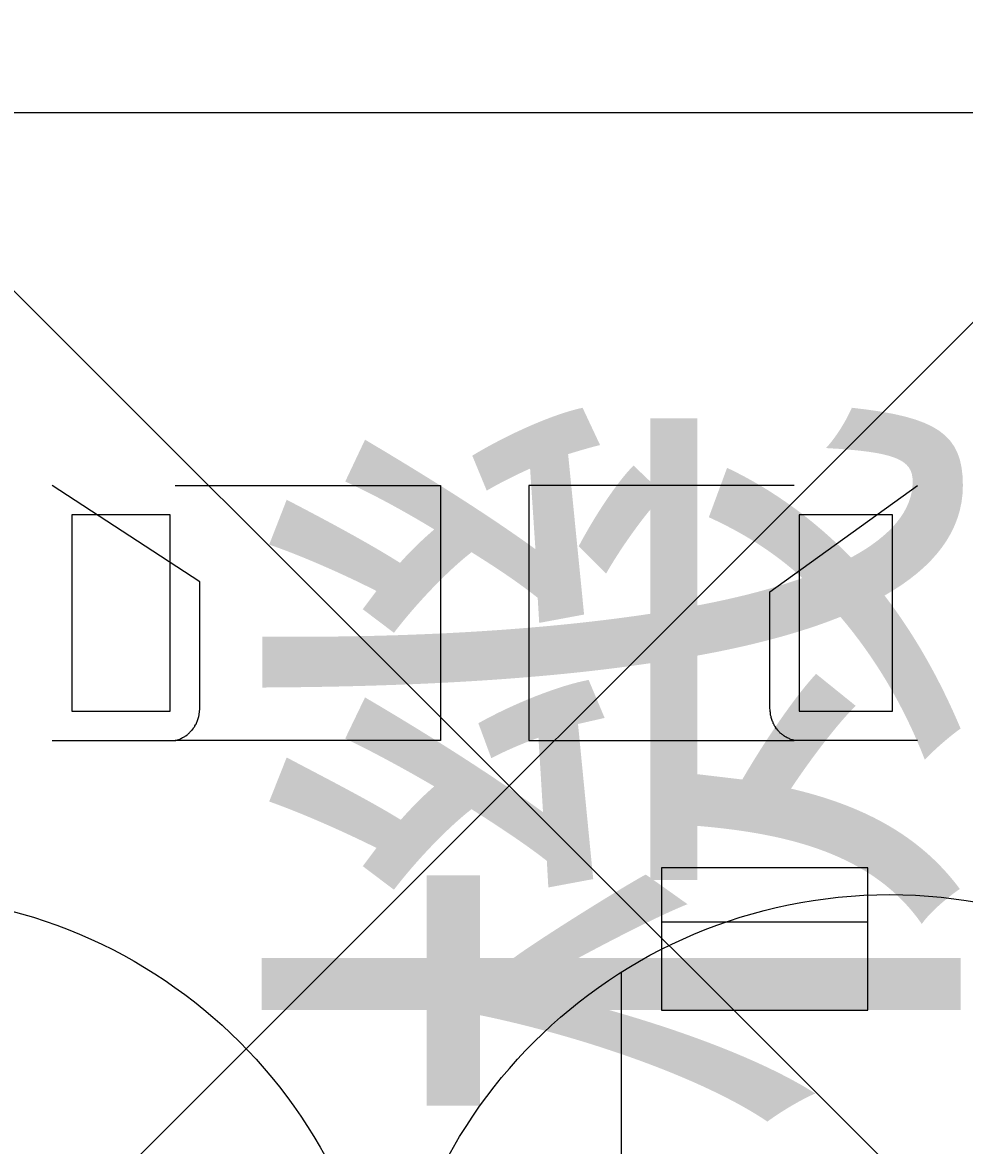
# Model space of a CAD drawing. Units: millimetres at full size, sheet at 1:100. Extents: x 3352 to 127672, y -40372 to 101181.
# Drawn here: x 67635.2 to 67986.4, y -3964 to -3545.1 of the extents above; entities that cross this region are included whole.
import ezdxf
from ezdxf.enums import TextEntityAlignment as Align

# ---------------------------------------------------------------- set-up
doc = ezdxf.new("R2010")
doc.units = ezdxf.units.MM
doc.header["$LTSCALE"] = 100
doc.layers.add('0-0', color=134, linetype='Continuous', lineweight=18)
doc.styles.add('ＭＳ ゴシック', font='')
doc.styles.get('ＭＳ ゴシック').set_extended_font_data('MS Gothic')

msp = doc.modelspace()

# ---------------------------------------------------------------- linework, layer by layer
at = {"layer": '0-0', "color": 140}
for p, q in [((65773.8, -1787), (69719.8, -5733)), ((65773.8, -5872.6), (69719.8, -1926.6))]:
    msp.add_line(p, q, dxfattribs=at)
at = {"layer": '0-0'}
msp.add_line((65818.8, -3578.6), (69649.8, -3578.6), dxfattribs=at)
at = {"layer": '0-0', "color": 27}
msp.add_line((67873.4, -3880.5), (67950.4, -3880.5), dxfattribs=at)
at = {"layer": '0-0', "color": 230}
msp.add_line((67858.5, -4216.5), (67858.5, -3899.3), dxfattribs=at)
at = {"layer": '0-0', "color": 27}
for points in [[(67698.6, -3808.7), (67698.8, -3808.5), (67699, -3808.2), (67699.2, -3807.9), (67699.4, -3807.7), (67699.5, -3807.4), (67699.7, -3807.1), (67699.9, -3806.8), (67700, -3806.4), (67700.2, -3806.1), (67700.3, -3805.8), (67700.4, -3805.4), (67700.6, -3805.1), (67700.7, -3804.7), (67700.8, -3804.3), (67700.9, -3804), (67700.9, -3803.7), (67701, -3803.4), (67701.1, -3803.1), (67701.1, -3802.7), (67701.2, -3802.4), (67701.2, -3802.1), (67701.2, -3801.7), (67701.3, -3801.4), (67701.3, -3801), (67701.3, -3791.4), (67701.3, -3753.7), (67646.3, -3717.8)], [(67692.1, -3717.8), (67791, -3717.8), (67791, -3812.9), (67692.1, -3812.9)], [(67922.9, -3717.8), (67824, -3717.8), (67824, -3812.9), (67922.9, -3812.9)], [(67916.5, -3808.7), (67916.3, -3808.5), (67916.1, -3808.2), (67916, -3808), (67915.8, -3807.7), (67915.6, -3807.4), (67915.4, -3807.1), (67915.3, -3806.8), (67915.1, -3806.5), (67915, -3806.1), (67914.8, -3805.8), (67914.7, -3805.4), (67914.6, -3805.1), (67914.4, -3804.7), (67914.3, -3804.3), (67914.3, -3804), (67914.2, -3803.7), (67914.1, -3803.4), (67914.1, -3803.1), (67914, -3802.8), (67914, -3802.4), (67913.9, -3802.1), (67913.9, -3801.7), (67913.9, -3801.4), (67913.8, -3801), (67913.8, -3793.1), (67913.8, -3757.5), (67968.8, -3717.8)], [(67691, -3812.9), (67691.1, -3812.9), (67691.3, -3812.9), (67691.4, -3812.9), (67691.5, -3812.9), (67691.6, -3812.9), (67691.7, -3812.9), (67691.8, -3812.9), (67691.9, -3812.9), (67692.1, -3812.9), (67692.2, -3812.9), (67692.3, -3812.9), (67692.4, -3812.9), (67692.5, -3812.8), (67692.6, -3812.8), (67692.8, -3812.8), (67693, -3812.7), (67693.2, -3812.6), (67693.5, -3812.5), (67693.8, -3812.4), (67694.2, -3812.2), (67694.5, -3812), (67694.9, -3811.8), (67695.2, -3811.7), (67695.5, -3811.5), (67695.7, -3811.4), (67695.9, -3811.2), (67696.1, -3811.1), (67696.4, -3810.9), (67696.6, -3810.8), (67696.8, -3810.6), (67697, -3810.4), (67697.2, -3810.2), (67697.4, -3810), (67697.6, -3809.8), (67697.8, -3809.6), (67698, -3809.4), (67698.2, -3809.2), (67698.4, -3809), (67698.6, -3808.7)], [(67924.1, -3812.9), (67924, -3812.9), (67923.9, -3812.9), (67923.8, -3812.9), (67923.6, -3812.9), (67923.5, -3812.9), (67923.4, -3812.9), (67923.3, -3812.9), (67923.2, -3812.9), (67923.1, -3812.9), (67923, -3812.9), (67922.9, -3812.9), (67922.8, -3812.9), (67922.7, -3812.8), (67922.5, -3812.8), (67922.4, -3812.8), (67922.2, -3812.7), (67921.9, -3812.6), (67921.6, -3812.5), (67921.3, -3812.4), (67921, -3812.2), (67920.6, -3812), (67920.3, -3811.9), (67919.9, -3811.7), (67919.7, -3811.5), (67919.4, -3811.4), (67919.2, -3811.2), (67919, -3811.1), (67918.8, -3810.9), (67918.6, -3810.8), (67918.4, -3810.6), (67918.2, -3810.4), (67917.9, -3810.3), (67917.7, -3810.1), (67917.5, -3809.9), (67917.3, -3809.7), (67917.1, -3809.4), (67916.9, -3809.2), (67916.7, -3809), (67916.5, -3808.7)], [(67646.3, -3812.9), (67646.5, -3812.9), (67646.6, -3812.9), (67646.7, -3812.9), (67646.8, -3812.9), (67646.9, -3812.9), (67647, -3812.9), (67647.1, -3812.9), (67647.3, -3812.9), (67647.4, -3812.9), (67647.5, -3812.9), (67647.6, -3812.9), (67647.7, -3812.9), (67647.8, -3812.9), (67647.9, -3812.9), (67648.1, -3812.9), (67648.2, -3812.9), (67648.3, -3812.9), (67648.4, -3812.9), (67648.5, -3812.9), (67648.6, -3812.9), (67648.7, -3812.9), (67648.9, -3812.9), (67649, -3812.9), (67649.1, -3812.9), (67649.2, -3812.9), (67649.3, -3812.9), (67649.4, -3812.9), (67649.5, -3812.9), (67649.7, -3812.9), (67649.8, -3812.9), (67649.9, -3812.9), (67650, -3812.9), (67650.1, -3812.9), (67650.2, -3812.9), (67650.4, -3812.9), (67650.5, -3812.9), (67650.6, -3812.9), (67650.7, -3812.9), (67650.8, -3812.9)], [(67650.8, -3812.9), (67650.9, -3812.9), (67651, -3812.9), (67651.2, -3812.9), (67651.3, -3812.9), (67651.4, -3812.9), (67651.5, -3812.9), (67651.6, -3812.9), (67651.7, -3812.9), (67651.8, -3812.9), (67652, -3812.9), (67652.1, -3812.9), (67652.2, -3812.9), (67652.3, -3812.9), (67652.4, -3812.9), (67652.5, -3812.9), (67652.6, -3812.9), (67652.8, -3812.9), (67652.9, -3812.9), (67653, -3812.9), (67653.1, -3812.9), (67653.2, -3812.9), (67653.3, -3812.9), (67653.4, -3812.9), (67653.6, -3812.9), (67653.7, -3812.9), (67653.8, -3812.9), (67653.9, -3812.9), (67654, -3812.9), (67654.1, -3812.9), (67654.2, -3812.9), (67654.4, -3812.9), (67654.5, -3812.9), (67654.6, -3812.9), (67654.7, -3812.9), (67654.8, -3812.9), (67654.9, -3812.9), (67655, -3812.9), (67655.2, -3812.9), (67655.3, -3812.9)], [(67655.3, -3812.9), (67655.4, -3812.9), (67655.5, -3812.9), (67655.6, -3812.9), (67655.7, -3812.9), (67655.9, -3812.9), (67656, -3812.9), (67656.1, -3812.9), (67656.2, -3812.9), (67656.3, -3812.9), (67656.4, -3812.9), (67656.5, -3812.9), (67656.7, -3812.9), (67656.8, -3812.9), (67656.9, -3812.9), (67657, -3812.9), (67657.1, -3812.9), (67657.2, -3812.9), (67657.3, -3812.9), (67657.5, -3812.9), (67657.6, -3812.9), (67657.7, -3812.9), (67657.8, -3812.9), (67657.9, -3812.9), (67658, -3812.9), (67658.1, -3812.9), (67658.3, -3812.9), (67658.4, -3812.9), (67658.5, -3812.9), (67658.6, -3812.9), (67658.7, -3812.9), (67658.8, -3812.9), (67658.9, -3812.9), (67659.1, -3812.9), (67659.2, -3812.9), (67659.3, -3812.9), (67659.4, -3812.9), (67659.5, -3812.9), (67659.6, -3812.9), (67659.7, -3812.9)], [(67659.7, -3812.9), (67659.9, -3812.9), (67660, -3812.9), (67660.1, -3812.9), (67660.2, -3812.9), (67660.3, -3812.9), (67660.4, -3812.9), (67660.5, -3812.9), (67660.7, -3812.9), (67660.8, -3812.9), (67660.9, -3812.9), (67661, -3812.9), (67661.1, -3812.9), (67661.2, -3812.9), (67661.4, -3812.9), (67661.5, -3812.9), (67661.6, -3812.9), (67661.7, -3812.9), (67661.8, -3812.9), (67661.9, -3812.9), (67662, -3812.9), (67662.2, -3812.9), (67662.3, -3812.9), (67662.4, -3812.9), (67662.5, -3812.9), (67662.6, -3812.9), (67662.7, -3812.9), (67662.8, -3812.9), (67663, -3812.9), (67663.1, -3812.9), (67663.2, -3812.9), (67663.3, -3812.9), (67663.4, -3812.9), (67663.5, -3812.9), (67663.6, -3812.9), (67663.8, -3812.9), (67663.9, -3812.9), (67664, -3812.9), (67664.1, -3812.9), (67664.2, -3812.9)], [(67664.2, -3812.9), (67664.3, -3812.9), (67664.4, -3812.9), (67664.6, -3812.9), (67664.7, -3812.9), (67664.8, -3812.9), (67664.9, -3812.9), (67665, -3812.9), (67665.1, -3812.9), (67665.2, -3812.9), (67665.4, -3812.9), (67665.5, -3812.9), (67665.6, -3812.9), (67665.7, -3812.9), (67665.8, -3812.9), (67665.9, -3812.9), (67666, -3812.9), (67666.2, -3812.9), (67666.3, -3812.9), (67666.4, -3812.9), (67666.5, -3812.9), (67666.6, -3812.9), (67666.7, -3812.9), (67666.9, -3812.9), (67667, -3812.9), (67667.1, -3812.9), (67667.2, -3812.9), (67667.3, -3812.9), (67667.4, -3812.9), (67667.5, -3812.9), (67667.7, -3812.9), (67667.8, -3812.9), (67667.9, -3812.9), (67668, -3812.9), (67668.1, -3812.9), (67668.2, -3812.9), (67668.3, -3812.9), (67668.5, -3812.9), (67668.6, -3812.9), (67668.7, -3812.9)], [(67668.7, -3812.9), (67668.8, -3812.9), (67668.9, -3812.9), (67669, -3812.9), (67669.1, -3812.9), (67669.3, -3812.9), (67669.4, -3812.9), (67669.5, -3812.9), (67669.6, -3812.9), (67669.7, -3812.9), (67669.8, -3812.9), (67669.9, -3812.9), (67670.1, -3812.9), (67670.2, -3812.9), (67670.3, -3812.9), (67670.4, -3812.9), (67670.5, -3812.9), (67670.6, -3812.9), (67670.7, -3812.9), (67670.9, -3812.9), (67671, -3812.9), (67671.1, -3812.9), (67671.2, -3812.9), (67671.3, -3812.9), (67671.4, -3812.9), (67671.5, -3812.9), (67671.7, -3812.9), (67671.8, -3812.9), (67671.9, -3812.9), (67672, -3812.9), (67672.1, -3812.9), (67672.2, -3812.9), (67672.4, -3812.9), (67672.5, -3812.9), (67672.6, -3812.9), (67672.7, -3812.9), (67672.8, -3812.9), (67672.9, -3812.9), (67673, -3812.9), (67673.2, -3812.9)], [(67673.2, -3812.9), (67673.3, -3812.9), (67673.4, -3812.9), (67673.5, -3812.9), (67673.6, -3812.9), (67673.7, -3812.9), (67673.8, -3812.9), (67674, -3812.9), (67674.1, -3812.9), (67674.2, -3812.9), (67674.3, -3812.9), (67674.4, -3812.9), (67674.5, -3812.9), (67674.6, -3812.9), (67674.8, -3812.9), (67674.9, -3812.9), (67675, -3812.9), (67675.1, -3812.9), (67675.2, -3812.9), (67675.3, -3812.9), (67675.4, -3812.9), (67675.6, -3812.9), (67675.7, -3812.9), (67675.8, -3812.9), (67675.9, -3812.9), (67676, -3812.9), (67676.1, -3812.9), (67676.2, -3812.9), (67676.4, -3812.9), (67676.5, -3812.9), (67676.6, -3812.9), (67676.7, -3812.9), (67676.8, -3812.9), (67676.9, -3812.9), (67677, -3812.9), (67677.2, -3812.9), (67677.3, -3812.9), (67677.4, -3812.9), (67677.5, -3812.9), (67677.6, -3812.9)], [(67677.6, -3812.9), (67677.7, -3812.9), (67677.9, -3812.9), (67678, -3812.9), (67678.1, -3812.9), (67678.2, -3812.9), (67678.3, -3812.9), (67678.4, -3812.9), (67678.5, -3812.9), (67678.7, -3812.9), (67678.8, -3812.9), (67678.9, -3812.9), (67679, -3812.9), (67679.1, -3812.9), (67679.2, -3812.9), (67679.3, -3812.9), (67679.5, -3812.9), (67679.6, -3812.9), (67679.7, -3812.9), (67679.8, -3812.9), (67679.9, -3812.9), (67680, -3812.9), (67680.1, -3812.9), (67680.3, -3812.9), (67680.4, -3812.9), (67680.5, -3812.9), (67680.6, -3812.9), (67680.7, -3812.9), (67680.8, -3812.9), (67680.9, -3812.9), (67681.1, -3812.9), (67681.2, -3812.9), (67681.3, -3812.9), (67681.4, -3812.9), (67681.5, -3812.9), (67681.6, -3812.9), (67681.7, -3812.9), (67681.9, -3812.9), (67682, -3812.9), (67682.1, -3812.9)], [(67682.1, -3812.9), (67682.2, -3812.9), (67682.3, -3812.9), (67682.4, -3812.9), (67682.5, -3812.9), (67682.7, -3812.9), (67682.8, -3812.9), (67682.9, -3812.9), (67683, -3812.9), (67683.1, -3812.9), (67683.2, -3812.9), (67683.4, -3812.9), (67683.5, -3812.9), (67683.6, -3812.9), (67683.7, -3812.9), (67683.8, -3812.9), (67683.9, -3812.9), (67684, -3812.9), (67684.2, -3812.9), (67684.3, -3812.9), (67684.4, -3812.9), (67684.5, -3812.9), (67684.6, -3812.9), (67684.7, -3812.9), (67684.8, -3812.9), (67685, -3812.9), (67685.1, -3812.9), (67685.2, -3812.9), (67685.3, -3812.9), (67685.4, -3812.9), (67685.5, -3812.9), (67685.6, -3812.9), (67685.8, -3812.9), (67685.9, -3812.9), (67686, -3812.9), (67686.1, -3812.9), (67686.2, -3812.9), (67686.3, -3812.9), (67686.4, -3812.9), (67686.6, -3812.9)], [(67686.6, -3812.9), (67686.7, -3812.9), (67686.8, -3812.9), (67686.9, -3812.9), (67687, -3812.9), (67687.1, -3812.9), (67687.2, -3812.9), (67687.4, -3812.9), (67687.5, -3812.9), (67687.6, -3812.9), (67687.7, -3812.9), (67687.8, -3812.9), (67687.9, -3812.9), (67688.1, -3812.9), (67688.2, -3812.9), (67688.3, -3812.9), (67688.4, -3812.9), (67688.5, -3812.9), (67688.6, -3812.9), (67688.7, -3812.9), (67688.9, -3812.9), (67689, -3812.9), (67689.1, -3812.9), (67689.2, -3812.9), (67689.3, -3812.9), (67689.4, -3812.9), (67689.5, -3812.9), (67689.7, -3812.9), (67689.8, -3812.9), (67689.9, -3812.9), (67690, -3812.9), (67690.1, -3812.9), (67690.2, -3812.9), (67690.3, -3812.9), (67690.5, -3812.9), (67690.6, -3812.9), (67690.7, -3812.9), (67690.8, -3812.9), (67690.9, -3812.9), (67691, -3812.9)], [(67928.6, -3812.9), (67928.5, -3812.9), (67928.3, -3812.9), (67928.2, -3812.9), (67928.1, -3812.9), (67928, -3812.9), (67927.9, -3812.9), (67927.8, -3812.9), (67927.7, -3812.9), (67927.5, -3812.9), (67927.4, -3812.9), (67927.3, -3812.9), (67927.2, -3812.9), (67927.1, -3812.9), (67927, -3812.9), (67926.8, -3812.9), (67926.7, -3812.9), (67926.6, -3812.9), (67926.5, -3812.9), (67926.4, -3812.9), (67926.3, -3812.9), (67926.2, -3812.9), (67926, -3812.9), (67925.9, -3812.9), (67925.8, -3812.9), (67925.7, -3812.9), (67925.6, -3812.9), (67925.5, -3812.9), (67925.4, -3812.9), (67925.2, -3812.9), (67925.1, -3812.9), (67925, -3812.9), (67924.9, -3812.9), (67924.8, -3812.9), (67924.7, -3812.9), (67924.6, -3812.9), (67924.4, -3812.9), (67924.3, -3812.9), (67924.2, -3812.9), (67924.1, -3812.9)], [(67933, -3812.9), (67932.9, -3812.9), (67932.8, -3812.9), (67932.7, -3812.9), (67932.6, -3812.9), (67932.5, -3812.9), (67932.3, -3812.9), (67932.2, -3812.9), (67932.1, -3812.9), (67932, -3812.9), (67931.9, -3812.9), (67931.8, -3812.9), (67931.7, -3812.9), (67931.5, -3812.9), (67931.4, -3812.9), (67931.3, -3812.9), (67931.2, -3812.9), (67931.1, -3812.9), (67931, -3812.9), (67930.9, -3812.9), (67930.7, -3812.9), (67930.6, -3812.9), (67930.5, -3812.9), (67930.4, -3812.9), (67930.3, -3812.9), (67930.2, -3812.9), (67930.1, -3812.9), (67929.9, -3812.9), (67929.8, -3812.9), (67929.7, -3812.9), (67929.6, -3812.9), (67929.5, -3812.9), (67929.4, -3812.9), (67929.3, -3812.9), (67929.1, -3812.9), (67929, -3812.9), (67928.9, -3812.9), (67928.8, -3812.9), (67928.7, -3812.9), (67928.6, -3812.9)], [(67937.5, -3812.9), (67937.4, -3812.9), (67937.3, -3812.9), (67937.2, -3812.9), (67937, -3812.9), (67936.9, -3812.9), (67936.8, -3812.9), (67936.7, -3812.9), (67936.6, -3812.9), (67936.5, -3812.9), (67936.4, -3812.9), (67936.2, -3812.9), (67936.1, -3812.9), (67936, -3812.9), (67935.9, -3812.9), (67935.8, -3812.9), (67935.7, -3812.9), (67935.6, -3812.9), (67935.4, -3812.9), (67935.3, -3812.9), (67935.2, -3812.9), (67935.1, -3812.9), (67935, -3812.9), (67934.9, -3812.9), (67934.8, -3812.9), (67934.6, -3812.9), (67934.5, -3812.9), (67934.4, -3812.9), (67934.3, -3812.9), (67934.2, -3812.9), (67934.1, -3812.9), (67934, -3812.9), (67933.8, -3812.9), (67933.7, -3812.9), (67933.6, -3812.9), (67933.5, -3812.9), (67933.4, -3812.9), (67933.3, -3812.9), (67933.1, -3812.9), (67933, -3812.9)], [(67942, -3812.9), (67941.9, -3812.9), (67941.7, -3812.9), (67941.6, -3812.9), (67941.5, -3812.9), (67941.4, -3812.9), (67941.3, -3812.9), (67941.2, -3812.9), (67941.1, -3812.9), (67940.9, -3812.9), (67940.8, -3812.9), (67940.7, -3812.9), (67940.6, -3812.9), (67940.5, -3812.9), (67940.4, -3812.9), (67940.3, -3812.9), (67940.1, -3812.9), (67940, -3812.9), (67939.9, -3812.9), (67939.8, -3812.9), (67939.7, -3812.9), (67939.6, -3812.9), (67939.4, -3812.9), (67939.3, -3812.9), (67939.2, -3812.9), (67939.1, -3812.9), (67939, -3812.9), (67938.9, -3812.9), (67938.8, -3812.9), (67938.6, -3812.9), (67938.5, -3812.9), (67938.4, -3812.9), (67938.3, -3812.9), (67938.2, -3812.9), (67938.1, -3812.9), (67938, -3812.9), (67937.8, -3812.9), (67937.7, -3812.9), (67937.6, -3812.9), (67937.5, -3812.9)], [(67946.4, -3812.9), (67946.3, -3812.9), (67946.2, -3812.9), (67946.1, -3812.9), (67946, -3812.9), (67945.9, -3812.9), (67945.8, -3812.9), (67945.6, -3812.9), (67945.5, -3812.9), (67945.4, -3812.9), (67945.3, -3812.9), (67945.2, -3812.9), (67945.1, -3812.9), (67944.9, -3812.9), (67944.8, -3812.9), (67944.7, -3812.9), (67944.6, -3812.9), (67944.5, -3812.9), (67944.4, -3812.9), (67944.3, -3812.9), (67944.1, -3812.9), (67944, -3812.9), (67943.9, -3812.9), (67943.8, -3812.9), (67943.7, -3812.9), (67943.6, -3812.9), (67943.5, -3812.9), (67943.3, -3812.9), (67943.2, -3812.9), (67943.1, -3812.9), (67943, -3812.9), (67942.9, -3812.9), (67942.8, -3812.9), (67942.7, -3812.9), (67942.5, -3812.9), (67942.4, -3812.9), (67942.3, -3812.9), (67942.2, -3812.9), (67942.1, -3812.9), (67942, -3812.9)], [(67950.9, -3812.9), (67950.8, -3812.9), (67950.7, -3812.9), (67950.6, -3812.9), (67950.4, -3812.9), (67950.3, -3812.9), (67950.2, -3812.9), (67950.1, -3812.9), (67950, -3812.9), (67949.9, -3812.9), (67949.8, -3812.9), (67949.6, -3812.9), (67949.5, -3812.9), (67949.4, -3812.9), (67949.3, -3812.9), (67949.2, -3812.9), (67949.1, -3812.9), (67949, -3812.9), (67948.8, -3812.9), (67948.7, -3812.9), (67948.6, -3812.9), (67948.5, -3812.9), (67948.4, -3812.9), (67948.3, -3812.9), (67948.2, -3812.9), (67948, -3812.9), (67947.9, -3812.9), (67947.8, -3812.9), (67947.7, -3812.9), (67947.6, -3812.9), (67947.5, -3812.9), (67947.4, -3812.9), (67947.2, -3812.9), (67947.1, -3812.9), (67947, -3812.9), (67946.9, -3812.9), (67946.8, -3812.9), (67946.7, -3812.9), (67946.6, -3812.9), (67946.4, -3812.9)], [(67955.4, -3812.9), (67955.3, -3812.9), (67955.1, -3812.9), (67955, -3812.9), (67954.9, -3812.9), (67954.8, -3812.9), (67954.7, -3812.9), (67954.6, -3812.9), (67954.5, -3812.9), (67954.3, -3812.9), (67954.2, -3812.9), (67954.1, -3812.9), (67954, -3812.9), (67953.9, -3812.9), (67953.8, -3812.9), (67953.7, -3812.9), (67953.5, -3812.9), (67953.4, -3812.9), (67953.3, -3812.9), (67953.2, -3812.9), (67953.1, -3812.9), (67953, -3812.9), (67952.9, -3812.9), (67952.7, -3812.9), (67952.6, -3812.9), (67952.5, -3812.9), (67952.4, -3812.9), (67952.3, -3812.9), (67952.2, -3812.9), (67952.1, -3812.9), (67951.9, -3812.9), (67951.8, -3812.9), (67951.7, -3812.9), (67951.6, -3812.9), (67951.5, -3812.9), (67951.4, -3812.9), (67951.2, -3812.9), (67951.1, -3812.9), (67951, -3812.9), (67950.9, -3812.9)], [(67959.8, -3812.9), (67959.7, -3812.9), (67959.6, -3812.9), (67959.5, -3812.9), (67959.4, -3812.9), (67959.3, -3812.9), (67959.2, -3812.9), (67959, -3812.9), (67958.9, -3812.9), (67958.8, -3812.9), (67958.7, -3812.9), (67958.6, -3812.9), (67958.5, -3812.9), (67958.4, -3812.9), (67958.2, -3812.9), (67958.1, -3812.9), (67958, -3812.9), (67957.9, -3812.9), (67957.8, -3812.9), (67957.7, -3812.9), (67957.5, -3812.9), (67957.4, -3812.9), (67957.3, -3812.9), (67957.2, -3812.9), (67957.1, -3812.9), (67957, -3812.9), (67956.9, -3812.9), (67956.7, -3812.9), (67956.6, -3812.9), (67956.5, -3812.9), (67956.4, -3812.9), (67956.3, -3812.9), (67956.2, -3812.9), (67956.1, -3812.9), (67955.9, -3812.9), (67955.8, -3812.9), (67955.7, -3812.9), (67955.6, -3812.9), (67955.5, -3812.9), (67955.4, -3812.9)], [(67964.3, -3812.9), (67964.2, -3812.9), (67964.1, -3812.9), (67964, -3812.9), (67963.9, -3812.9), (67963.7, -3812.9), (67963.6, -3812.9), (67963.5, -3812.9), (67963.4, -3812.9), (67963.3, -3812.9), (67963.2, -3812.9), (67963, -3812.9), (67962.9, -3812.9), (67962.8, -3812.9), (67962.7, -3812.9), (67962.6, -3812.9), (67962.5, -3812.9), (67962.4, -3812.9), (67962.2, -3812.9), (67962.1, -3812.9), (67962, -3812.9), (67961.9, -3812.9), (67961.8, -3812.9), (67961.7, -3812.9), (67961.6, -3812.9), (67961.4, -3812.9), (67961.3, -3812.9), (67961.2, -3812.9), (67961.1, -3812.9), (67961, -3812.9), (67960.9, -3812.9), (67960.8, -3812.9), (67960.6, -3812.9), (67960.5, -3812.9), (67960.4, -3812.9), (67960.3, -3812.9), (67960.2, -3812.9), (67960.1, -3812.9), (67960, -3812.9), (67959.8, -3812.9)], [(67968.8, -3812.9), (67968.7, -3812.9), (67968.5, -3812.9), (67968.4, -3812.9), (67968.3, -3812.9), (67968.2, -3812.9), (67968.1, -3812.9), (67968, -3812.9), (67967.9, -3812.9), (67967.7, -3812.9), (67967.6, -3812.9), (67967.5, -3812.9), (67967.4, -3812.9), (67967.3, -3812.9), (67967.2, -3812.9), (67967.1, -3812.9), (67966.9, -3812.9), (67966.8, -3812.9), (67966.7, -3812.9), (67966.6, -3812.9), (67966.5, -3812.9), (67966.4, -3812.9), (67966.3, -3812.9), (67966.1, -3812.9), (67966, -3812.9), (67965.9, -3812.9), (67965.8, -3812.9), (67965.7, -3812.9), (67965.6, -3812.9), (67965.5, -3812.9), (67965.3, -3812.9), (67965.2, -3812.9), (67965.1, -3812.9), (67965, -3812.9), (67964.9, -3812.9), (67964.8, -3812.9), (67964.7, -3812.9), (67964.5, -3812.9), (67964.4, -3812.9), (67964.3, -3812.9)]]:
    msp.add_lwpolyline(points, dxfattribs=at)
for points in [[(67690.2, -3801.9), (67690.2, -3728.7), (67653.6, -3728.7), (67653.6, -3801.9)], [(67959.5, -3801.9), (67959.5, -3728.7), (67924.7, -3728.7), (67924.7, -3801.9)], [(67950.4, -3913.5), (67950.4, -3860.4), (67873.4, -3860.4), (67873.4, -3913.5)]]:
    msp.add_lwpolyline(points, close=True, dxfattribs=at)
at = {"layer": '0-0', "color": 230}
for centre in [(67583.5, -4057.9), (67958.5, -4057.9)]:
    msp.add_circle(centre, 187.5, dxfattribs=at)

# ---------------------------------------------------------------- texts
at = {"layer": '0-0', "style": 'ＭＳ ゴシック'}
msp.add_text('複合機', height=207.9, rotation=90, dxfattribs=at).set_placement((68024.9, -4531), align=Align.BOTTOM_LEFT)

doc.saveas('drawing.dxf')
